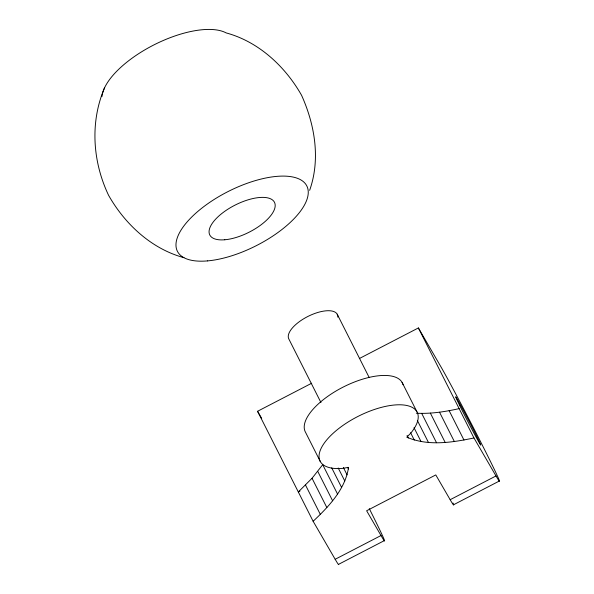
<?xml version="1.0" encoding="UTF-8"?>
<svg xmlns="http://www.w3.org/2000/svg" width="594" height="594" viewBox="0 0 594 594"><rect width="100%" height="100%" fill="white"/><g stroke="black" fill="none" stroke-linecap="round" stroke-linejoin="round"><path stroke-width="0.89" d="M313.135 521.287C328.712 506.578 345.24 489.426 348.559 467.359L342.641 468.369A54.351 22.884 -26.8 0 1 326.381 440.34A54.351 22.884 -26.8 0 1 394.609 404.989A54.351 22.884 -26.8 0 1 410.877 433.019L406.793 437.184C427.992 446.332 452.101 442.56 473.96 437.964L496.005 475.95L450.163 499.703L435.788 474.925L366.632 510.758L381.006 535.536L335.172 559.281L313.135 521.287L257.558 411.278L311.716 383.219M309.637 190.347C320.678 159.199 314.842 124.762 301.574 95.3C285.291 66.506 258.672 41.699 226.195 32.922A72.468 30.509 -26.8 0 0 153.452 45.137A72.468 30.509 -26.8 0 0 101.982 96.495M104.648 87.608C89.835 122.097 92.605 161.746 108.576 195.292C124.859 224.094 151.485 248.901 183.954 257.677M299.955 491.104L298.314 491.951L312.043 478.267L322.713 464.701L337.533 494.037M359.311 358.561L418.391 327.947L440.429 365.941A67.939 1.507 62.6 0 1 482.588 445.723A67.939 1.507 62.6 0 1 496.005 475.95M384.474 540.555L338.639 564.3A67.939 1.507 62.6 0 1 335.172 559.281M453.63 504.722L499.465 480.969M416.32 413.209C430.732 413.981 445.114 411.761 459.14 408.627M257.558 411.278L261.694 418.399M418.391 327.947L473.96 437.964M449.153 410.706L463.973 440.043M439.538 412.206L454.358 441.542M430.368 413.112L445.188 442.448M421.71 413.409L436.523 442.745M402.056 382.343L416.877 411.679M417.337 420.441L428.445 442.441M414.018 427.687L421.012 441.542M410.573 432.707L414.278 440.043M407.061 435.513L408.301 437.956M337.184 314.167L369.201 377.554M320.953 402.554L288.929 339.167A27.176 11.442 -26.8 0 1 310.506 315.206A27.176 11.442 -26.8 0 1 337.845 317.159M347.609 467.344L348.433 468.97M343.377 467.523L347.082 474.858M338.209 467.99L344.795 481.029M331.727 467.879L341.602 487.436M320.381 461.679L305.561 432.343A54.351 22.884 -26.8 0 1 345.032 386.152A54.351 22.884 -26.8 0 1 403.044 384.719M317.783 471.443L332.603 500.779M312.043 478.267L326.863 507.603M305.539 485.12L320.359 514.456M369.275 508.627A67.939 1.507 62.6 0 1 381.006 535.536M453.022 503.036A67.939 1.507 62.6 0 1 450.163 499.703M207.477 260.9A72.468 30.509 -26.8 0 0 308.234 193.288A72.468 30.509 -26.8 0 0 210.662 201.737A72.468 30.509 -26.8 0 0 207.477 260.9M224.799 239.768A36.234 15.258 -26.8 0 0 275.178 205.962A36.234 15.258 -26.8 0 0 226.396 210.187A36.234 15.258 -26.8 0 0 224.799 239.768M459.786 405.68A27.176 0.601 62.6 0 0 480.442 444.765A27.176 0.601 62.6 0 0 464.426 412.399A27.176 0.601 62.6 0 0 459.786 405.68"/></g></svg>
